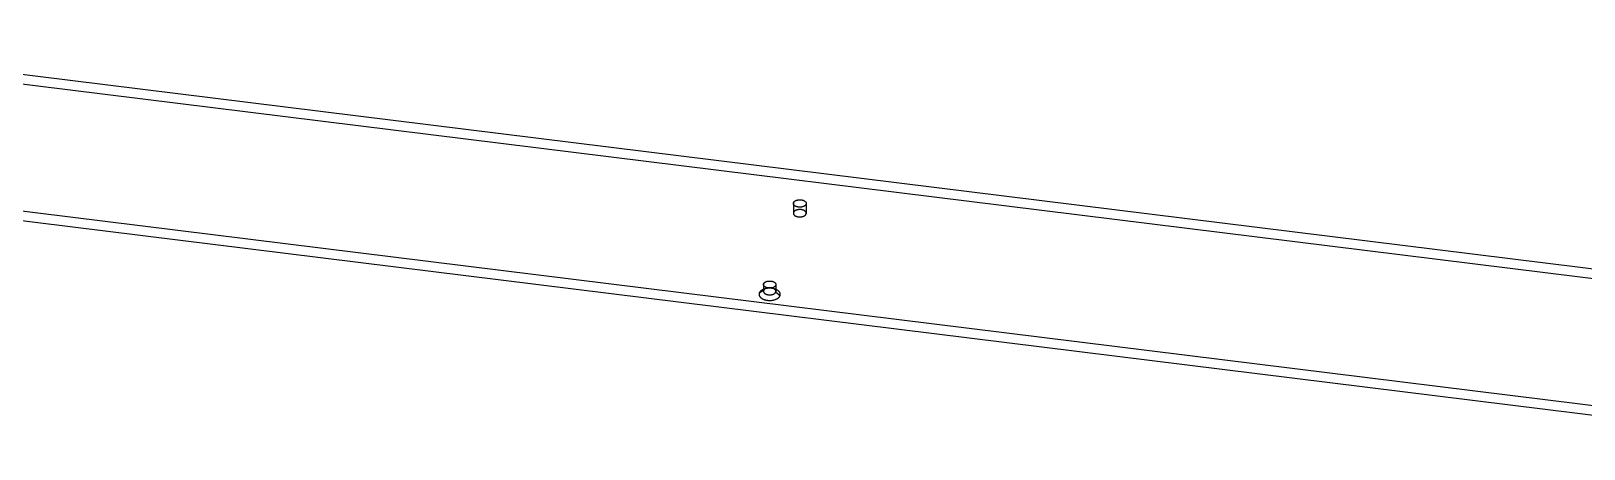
# Model space of a CAD drawing. Header units: inches. Extents: x 31 to 2213, y 31 to 1421.
# Drawn here: x 2029.95 to 2063.83, y 838.5 to 847.61 of the extents above; entities that cross this region are included whole.
import ezdxf

# ---------------------------------------------------------------- set-up
doc = ezdxf.new("R2010")
doc.units = ezdxf.units.IN
doc.header["$MEASUREMENT"] = 0

msp = doc.modelspace()

# ---------------------------------------------------------------- linework, layer by layer
at = {"layer": 'OUTLINE'}
for p, q in [((2022.193, 847.608), (2072.464, 841.381)), ((2022.193, 847.395), (2072.464, 841.168)), ((2019.679, 844.94), (2069.949, 838.713)), ((2019.679, 844.727), (2069.949, 838.5)), ((2046.582, 843.856), (2046.583, 843.86)), ((2046.582, 843.852), (2046.582, 843.856)), ((2046.582, 843.848), (2046.582, 843.852)), ((2046.582, 843.844), (2046.582, 843.848)), ((2046.583, 843.84), (2046.582, 843.844)), ((2046.583, 843.86), (2046.584, 843.864)), ((2046.584, 843.836), (2046.583, 843.84)), ((2046.584, 843.864), (2046.585, 843.868)), ((2046.585, 843.868), (2046.587, 843.872)), ((2046.585, 843.868), (2046.585, 843.655)), ((2046.587, 843.872), (2046.589, 843.875)), ((2046.589, 843.875), (2046.591, 843.879)), ((2046.591, 843.879), (2046.593, 843.883)), ((2046.593, 843.883), (2046.596, 843.886)), ((2046.596, 843.886), (2046.599, 843.89)), ((2046.599, 843.89), (2046.603, 843.893)), ((2046.603, 843.893), (2046.607, 843.897)), ((2046.607, 843.897), (2046.611, 843.9)), ((2046.611, 843.9), (2046.615, 843.903)), ((2046.615, 843.903), (2046.62, 843.906)), ((2046.62, 843.906), (2046.624, 843.909)), ((2046.624, 843.909), (2046.629, 843.911)), ((2046.629, 843.911), (2046.635, 843.914)), ((2046.635, 843.914), (2046.64, 843.916)), ((2046.64, 843.916), (2046.646, 843.919)), ((2046.646, 843.919), (2046.652, 843.921)), ((2046.652, 843.921), (2046.658, 843.923)), ((2046.658, 843.923), (2046.664, 843.924)), ((2046.664, 843.924), (2046.67, 843.926)), ((2046.67, 843.926), (2046.677, 843.927)), ((2046.677, 843.927), (2046.683, 843.928)), ((2046.683, 843.928), (2046.69, 843.929)), ((2046.69, 843.929), (2046.697, 843.93)), ((2046.697, 843.93), (2046.703, 843.931)), ((2046.703, 843.931), (2046.71, 843.931)), ((2046.71, 843.931), (2046.717, 843.931)), ((2046.717, 843.931), (2046.724, 843.931)), ((2046.724, 843.931), (2046.731, 843.931)), ((2046.731, 843.931), (2046.738, 843.931)), ((2046.738, 843.931), (2046.744, 843.93)), ((2046.744, 843.93), (2046.751, 843.93)), ((2046.751, 843.93), (2046.758, 843.929)), ((2046.758, 843.929), (2046.764, 843.928)), ((2046.764, 843.928), (2046.771, 843.926)), ((2046.771, 843.926), (2046.777, 843.925)), ((2046.777, 843.925), (2046.783, 843.923)), ((2046.783, 843.923), (2046.79, 843.921)), ((2046.79, 843.921), (2046.795, 843.919)), ((2046.795, 843.919), (2046.801, 843.917)), ((2046.801, 843.917), (2046.807, 843.915)), ((2046.807, 843.915), (2046.812, 843.912)), ((2046.812, 843.912), (2046.817, 843.91)), ((2046.817, 843.91), (2046.822, 843.907)), ((2046.822, 843.907), (2046.827, 843.904)), ((2046.827, 843.904), (2046.831, 843.901)), ((2046.831, 843.901), (2046.835, 843.898)), ((2046.835, 843.898), (2046.839, 843.895)), ((2046.839, 843.895), (2046.843, 843.891)), ((2046.843, 843.891), (2046.846, 843.888)), ((2046.846, 843.888), (2046.849, 843.884)), ((2046.849, 843.884), (2046.852, 843.881)), ((2046.852, 843.881), (2046.854, 843.877)), ((2046.854, 843.877), (2046.856, 843.873)), ((2046.856, 843.873), (2046.858, 843.869)), ((2046.858, 843.869), (2046.859, 843.865)), ((2046.859, 843.865), (2046.86, 843.861)), ((2046.86, 843.861), (2046.861, 843.857)), ((2046.861, 843.842), (2046.86, 843.838)), ((2046.861, 843.857), (2046.862, 843.853)), ((2046.862, 843.85), (2046.861, 843.846)), ((2046.861, 843.846), (2046.861, 843.842)), ((2046.862, 843.853), (2046.862, 843.85)), ((2046.583, 843.647), (2046.582, 843.643)), ((2046.582, 843.643), (2046.582, 843.639)), ((2046.582, 843.639), (2046.582, 843.635)), ((2046.582, 843.635), (2046.582, 843.631)), ((2046.582, 843.631), (2046.583, 843.627)), ((2046.584, 843.651), (2046.583, 843.647)), ((2046.583, 843.627), (2046.584, 843.623)), ((2046.586, 843.832), (2046.584, 843.836)), ((2046.585, 843.655), (2046.584, 843.651)), ((2046.584, 843.623), (2046.586, 843.619)), ((2046.587, 843.658), (2046.585, 843.655)), ((2046.587, 843.828), (2046.586, 843.832)), ((2046.586, 843.619), (2046.587, 843.615)), ((2046.589, 843.825), (2046.587, 843.828)), ((2046.589, 843.662), (2046.587, 843.658)), ((2046.587, 843.615), (2046.589, 843.612)), ((2046.592, 843.821), (2046.589, 843.825)), ((2046.591, 843.666), (2046.589, 843.662)), ((2046.589, 843.612), (2046.592, 843.608)), ((2046.593, 843.67), (2046.591, 843.666)), ((2046.594, 843.817), (2046.592, 843.821)), ((2046.592, 843.608), (2046.594, 843.604)), ((2046.596, 843.673), (2046.593, 843.67)), ((2046.597, 843.814), (2046.594, 843.817)), ((2046.594, 843.604), (2046.597, 843.601)), ((2046.599, 843.677), (2046.596, 843.673)), ((2046.601, 843.81), (2046.597, 843.814)), ((2046.597, 843.601), (2046.601, 843.597)), ((2046.603, 843.68), (2046.599, 843.677)), ((2046.604, 843.807), (2046.601, 843.81)), ((2046.601, 843.597), (2046.604, 843.594)), ((2046.607, 843.684), (2046.603, 843.68)), ((2046.608, 843.804), (2046.604, 843.807)), ((2046.604, 843.594), (2046.608, 843.591)), ((2046.611, 843.687), (2046.607, 843.684)), ((2046.612, 843.8), (2046.608, 843.804)), ((2046.608, 843.591), (2046.612, 843.587)), ((2046.615, 843.69), (2046.611, 843.687)), ((2046.617, 843.797), (2046.612, 843.8)), ((2046.612, 843.587), (2046.617, 843.584)), ((2046.62, 843.693), (2046.615, 843.69)), ((2046.621, 843.794), (2046.617, 843.797)), ((2046.617, 843.584), (2046.621, 843.581)), ((2046.624, 843.696), (2046.62, 843.693)), ((2046.626, 843.792), (2046.621, 843.794)), ((2046.621, 843.581), (2046.626, 843.579)), ((2046.629, 843.698), (2046.624, 843.696)), ((2046.631, 843.789), (2046.626, 843.792)), ((2046.626, 843.579), (2046.631, 843.576)), ((2046.635, 843.701), (2046.629, 843.698)), ((2046.637, 843.787), (2046.631, 843.789)), ((2046.631, 843.576), (2046.637, 843.573)), ((2046.64, 843.703), (2046.635, 843.701)), ((2046.642, 843.784), (2046.637, 843.787)), ((2046.637, 843.573), (2046.642, 843.571)), ((2046.646, 843.705), (2046.64, 843.703)), ((2046.648, 843.782), (2046.642, 843.784)), ((2046.642, 843.571), (2046.648, 843.569)), ((2046.652, 843.708), (2046.646, 843.705)), ((2046.654, 843.78), (2046.648, 843.782)), ((2046.648, 843.569), (2046.654, 843.567)), ((2046.658, 843.709), (2046.652, 843.708)), ((2046.66, 843.778), (2046.654, 843.78)), ((2046.654, 843.567), (2046.66, 843.565)), ((2046.664, 843.711), (2046.658, 843.709)), ((2046.666, 843.777), (2046.66, 843.778)), ((2046.66, 843.565), (2046.666, 843.563)), ((2046.67, 843.713), (2046.664, 843.711)), ((2046.673, 843.775), (2046.666, 843.777)), ((2046.666, 843.563), (2046.673, 843.562)), ((2046.677, 843.714), (2046.67, 843.713)), ((2046.679, 843.774), (2046.673, 843.775)), ((2046.673, 843.562), (2046.679, 843.561)), ((2046.683, 843.715), (2046.677, 843.714)), ((2046.686, 843.773), (2046.679, 843.774)), ((2046.679, 843.561), (2046.686, 843.56)), ((2046.69, 843.716), (2046.683, 843.715)), ((2046.692, 843.772), (2046.686, 843.773)), ((2046.686, 843.56), (2046.692, 843.559)), ((2046.697, 843.717), (2046.69, 843.716)), ((2046.699, 843.771), (2046.692, 843.772)), ((2046.692, 843.559), (2046.699, 843.558)), ((2046.703, 843.718), (2046.697, 843.717)), ((2046.706, 843.77), (2046.699, 843.771)), ((2046.699, 843.558), (2046.706, 843.557)), ((2046.71, 843.718), (2046.703, 843.718)), ((2046.713, 843.77), (2046.706, 843.77)), ((2046.706, 843.557), (2046.713, 843.557)), ((2046.717, 843.718), (2046.71, 843.718)), ((2046.72, 843.77), (2046.713, 843.77)), ((2046.713, 843.557), (2046.72, 843.557)), ((2046.724, 843.718), (2046.717, 843.718)), ((2046.727, 843.77), (2046.72, 843.77)), ((2046.72, 843.557), (2046.727, 843.557)), ((2046.731, 843.718), (2046.724, 843.718)), ((2046.733, 843.77), (2046.727, 843.77)), ((2046.727, 843.557), (2046.733, 843.557)), ((2046.738, 843.718), (2046.731, 843.718)), ((2046.74, 843.771), (2046.733, 843.77)), ((2046.733, 843.557), (2046.74, 843.558)), ((2046.744, 843.717), (2046.738, 843.718)), ((2046.747, 843.771), (2046.74, 843.771)), ((2046.74, 843.558), (2046.747, 843.558)), ((2046.751, 843.717), (2046.744, 843.717)), ((2046.754, 843.772), (2046.747, 843.771)), ((2046.747, 843.558), (2046.754, 843.559)), ((2046.758, 843.716), (2046.751, 843.717)), ((2046.76, 843.773), (2046.754, 843.772)), ((2046.754, 843.559), (2046.76, 843.56)), ((2046.764, 843.715), (2046.758, 843.716)), ((2046.767, 843.774), (2046.76, 843.773)), ((2046.76, 843.56), (2046.767, 843.561)), ((2046.771, 843.713), (2046.764, 843.715)), ((2046.773, 843.776), (2046.767, 843.774)), ((2046.767, 843.561), (2046.773, 843.563)), ((2046.777, 843.712), (2046.771, 843.713)), ((2046.78, 843.777), (2046.773, 843.776)), ((2046.773, 843.563), (2046.78, 843.564)), ((2046.783, 843.71), (2046.777, 843.712)), ((2046.786, 843.779), (2046.78, 843.777)), ((2046.78, 843.564), (2046.786, 843.566)), ((2046.79, 843.708), (2046.783, 843.71)), ((2046.792, 843.781), (2046.786, 843.779)), ((2046.786, 843.566), (2046.792, 843.568)), ((2046.795, 843.706), (2046.79, 843.708)), ((2046.798, 843.783), (2046.792, 843.781)), ((2046.792, 843.568), (2046.798, 843.57)), ((2046.801, 843.704), (2046.795, 843.706)), ((2046.803, 843.785), (2046.798, 843.783)), ((2046.798, 843.57), (2046.803, 843.572)), ((2046.807, 843.702), (2046.801, 843.704)), ((2046.809, 843.788), (2046.803, 843.785)), ((2046.803, 843.572), (2046.809, 843.574)), ((2046.812, 843.699), (2046.807, 843.702)), ((2046.814, 843.79), (2046.809, 843.788)), ((2046.809, 843.574), (2046.814, 843.577)), ((2046.817, 843.697), (2046.812, 843.699)), ((2046.819, 843.793), (2046.814, 843.79)), ((2046.814, 843.577), (2046.819, 843.58)), ((2046.822, 843.694), (2046.817, 843.697)), ((2046.824, 843.796), (2046.819, 843.793)), ((2046.819, 843.58), (2046.824, 843.583)), ((2046.827, 843.691), (2046.822, 843.694)), ((2046.829, 843.799), (2046.824, 843.796)), ((2046.824, 843.583), (2046.829, 843.585)), ((2046.831, 843.688), (2046.827, 843.691)), ((2046.833, 843.802), (2046.829, 843.799)), ((2046.829, 843.585), (2046.833, 843.589)), ((2046.835, 843.685), (2046.831, 843.688)), ((2046.837, 843.805), (2046.833, 843.802)), ((2046.833, 843.589), (2046.837, 843.592)), ((2046.839, 843.681), (2046.835, 843.685)), ((2046.841, 843.808), (2046.837, 843.805)), ((2046.837, 843.592), (2046.841, 843.595)), ((2046.843, 843.678), (2046.839, 843.681)), ((2046.844, 843.812), (2046.841, 843.808)), ((2046.841, 843.595), (2046.844, 843.598)), ((2046.846, 843.675), (2046.843, 843.678)), ((2046.847, 843.815), (2046.844, 843.812)), ((2046.844, 843.598), (2046.847, 843.602)), ((2046.849, 843.671), (2046.846, 843.675)), ((2046.85, 843.819), (2046.847, 843.815)), ((2046.847, 843.602), (2046.85, 843.606)), ((2046.852, 843.667), (2046.849, 843.671)), ((2046.853, 843.822), (2046.85, 843.819)), ((2046.85, 843.606), (2046.853, 843.609)), ((2046.854, 843.664), (2046.852, 843.667)), ((2046.855, 843.826), (2046.853, 843.822)), ((2046.853, 843.609), (2046.855, 843.613)), ((2046.856, 843.66), (2046.854, 843.664)), ((2046.857, 843.83), (2046.855, 843.826)), ((2046.855, 843.613), (2046.857, 843.617)), ((2046.858, 843.656), (2046.856, 843.66)), ((2046.859, 843.834), (2046.857, 843.83)), ((2046.857, 843.617), (2046.859, 843.621)), ((2046.859, 843.652), (2046.858, 843.656)), ((2046.86, 843.838), (2046.859, 843.834)), ((2046.859, 843.834), (2046.859, 843.621)), ((2046.86, 843.648), (2046.859, 843.652)), ((2046.859, 843.621), (2046.86, 843.625)), ((2046.861, 843.644), (2046.86, 843.648)), ((2046.86, 843.625), (2046.861, 843.629)), ((2046.862, 843.64), (2046.861, 843.644)), ((2046.861, 843.632), (2046.862, 843.636)), ((2046.861, 843.629), (2046.861, 843.632)), ((2046.862, 843.636), (2046.862, 843.64)), ((2045.981, 842.144), (2045.986, 842.146)), ((2045.986, 842.146), (2045.992, 842.148)), ((2045.992, 842.148), (2045.997, 842.15)), ((2045.997, 842.15), (2046.003, 842.152)), ((2046.003, 842.152), (2046.009, 842.154)), ((2046.009, 842.154), (2046.015, 842.155)), ((2046.015, 842.155), (2046.021, 842.156)), ((2046.021, 842.156), (2046.028, 842.157)), ((2046.028, 842.157), (2046.034, 842.158)), ((2046.034, 842.158), (2046.04, 842.159)), ((2046.04, 842.159), (2046.047, 842.16)), ((2046.047, 842.16), (2046.054, 842.16)), ((2046.054, 842.16), (2046.06, 842.16)), ((2046.06, 842.16), (2046.067, 842.16)), ((2046.067, 842.16), (2046.073, 842.16)), ((2046.073, 842.16), (2046.08, 842.16)), ((2046.08, 842.16), (2046.087, 842.159)), ((2046.087, 842.159), (2046.093, 842.159)), ((2046.093, 842.159), (2046.099, 842.158)), ((2046.099, 842.158), (2046.106, 842.157)), ((2046.106, 842.157), (2046.112, 842.156)), ((2046.112, 842.156), (2046.118, 842.154)), ((2046.118, 842.154), (2046.124, 842.153)), ((2046.124, 842.153), (2046.13, 842.151)), ((2046.13, 842.151), (2046.136, 842.149)), ((2046.136, 842.149), (2046.141, 842.147)), ((2046.141, 842.147), (2046.147, 842.144)), ((2046.147, 842.144), (2046.152, 842.142)), ((2045.835, 841.885), (2045.834, 841.878)), ((2045.834, 841.878), (2045.834, 841.872)), ((2045.834, 841.872), (2045.834, 841.865)), ((2045.834, 841.865), (2045.834, 841.859)), ((2045.834, 841.859), (2045.836, 841.852)), ((2045.837, 841.891), (2045.835, 841.885)), ((2045.836, 841.852), (2045.837, 841.846)), ((2045.839, 841.898), (2045.837, 841.891)), ((2045.837, 841.846), (2045.84, 841.839)), ((2045.933, 841.952), (2045.839, 841.898)), ((2045.841, 841.904), (2045.839, 841.898)), ((2045.84, 841.839), (2045.843, 841.833)), ((2045.845, 841.91), (2045.841, 841.904)), ((2045.843, 841.833), (2045.846, 841.827)), ((2045.848, 841.916), (2045.845, 841.91)), ((2045.846, 841.827), (2045.85, 841.82)), ((2045.853, 841.923), (2045.848, 841.916)), ((2045.85, 841.82), (2045.854, 841.814)), ((2045.857, 841.928), (2045.853, 841.923)), ((2045.854, 841.814), (2045.859, 841.809)), ((2045.863, 841.934), (2045.857, 841.928)), ((2045.859, 841.809), (2045.865, 841.803)), ((2045.868, 841.94), (2045.863, 841.934)), ((2045.875, 841.945), (2045.868, 841.94)), ((2045.881, 841.951), (2045.875, 841.945)), ((2045.888, 841.956), (2045.881, 841.951)), ((2045.896, 841.961), (2045.888, 841.956)), ((2045.904, 841.965), (2045.896, 841.961)), ((2045.912, 841.97), (2045.904, 841.965)), ((2045.921, 841.974), (2045.912, 841.97)), ((2045.93, 841.978), (2045.921, 841.974)), ((2045.93, 842.088), (2045.931, 842.092)), ((2045.93, 842.084), (2045.93, 842.088)), ((2045.93, 842.08), (2045.93, 842.084)), ((2045.931, 842.076), (2045.93, 842.08)), ((2045.939, 841.982), (2045.93, 841.978)), ((2045.931, 841.944), (2045.93, 841.941)), ((2045.93, 841.941), (2045.93, 841.937)), ((2045.93, 841.937), (2045.93, 841.933)), ((2045.93, 841.933), (2045.931, 841.929)), ((2045.931, 842.092), (2045.932, 842.095)), ((2045.931, 842.072), (2045.931, 842.076)), ((2045.932, 842.069), (2045.931, 842.072)), ((2045.932, 841.948), (2045.931, 841.944)), ((2045.931, 841.929), (2045.931, 841.925)), ((2045.931, 841.925), (2045.932, 841.922)), ((2045.932, 842.095), (2045.933, 842.099)), ((2045.934, 842.065), (2045.932, 842.069)), ((2045.933, 841.952), (2045.932, 841.948)), ((2045.932, 841.922), (2045.934, 841.918)), ((2045.933, 842.099), (2045.935, 842.103)), ((2045.933, 842.099), (2045.933, 841.952)), ((2045.935, 841.956), (2045.933, 841.952)), ((2045.935, 842.061), (2045.934, 842.065)), ((2045.934, 841.918), (2045.935, 841.914)), ((2045.935, 842.103), (2045.936, 842.106)), ((2045.937, 842.058), (2045.935, 842.061)), ((2045.936, 841.959), (2045.935, 841.956)), ((2045.935, 841.914), (2045.937, 841.911)), ((2045.936, 842.106), (2045.939, 842.11)), ((2045.939, 841.963), (2045.936, 841.959)), ((2045.94, 842.054), (2045.937, 842.058)), ((2045.937, 841.911), (2045.94, 841.907)), ((2045.939, 842.11), (2045.941, 842.114)), ((2045.949, 841.985), (2045.939, 841.982)), ((2045.941, 841.967), (2045.939, 841.963)), ((2045.942, 842.051), (2045.94, 842.054)), ((2045.94, 841.907), (2045.942, 841.903)), ((2045.941, 842.114), (2045.944, 842.117)), ((2045.944, 841.97), (2045.941, 841.967)), ((2045.945, 842.047), (2045.942, 842.051)), ((2045.942, 841.903), (2045.945, 841.9)), ((2045.944, 842.117), (2045.947, 842.12)), ((2045.947, 841.973), (2045.944, 841.97)), ((2045.948, 842.044), (2045.945, 842.047)), ((2045.945, 841.9), (2045.948, 841.897)), ((2045.947, 842.12), (2045.95, 842.124)), ((2045.95, 841.977), (2045.947, 841.973)), ((2045.952, 842.041), (2045.948, 842.044)), ((2045.948, 841.897), (2045.952, 841.893)), ((2045.959, 841.988), (2045.949, 841.985)), ((2045.95, 842.124), (2045.954, 842.127)), ((2045.954, 841.98), (2045.95, 841.977)), ((2045.955, 842.037), (2045.952, 842.041)), ((2045.952, 841.893), (2045.955, 841.89)), ((2045.954, 842.127), (2045.958, 842.13)), ((2045.958, 841.983), (2045.954, 841.98)), ((2045.959, 842.034), (2045.955, 842.037)), ((2045.955, 841.89), (2045.959, 841.887)), ((2045.958, 842.13), (2045.962, 842.133)), ((2045.962, 841.986), (2045.958, 841.983)), ((2045.964, 842.031), (2045.959, 842.034)), ((2045.969, 841.991), (2045.959, 841.988)), ((2045.959, 841.887), (2045.964, 841.884)), ((2045.962, 842.133), (2045.966, 842.136)), ((2045.966, 841.989), (2045.962, 841.986)), ((2045.968, 842.029), (2045.964, 842.031)), ((2045.964, 841.884), (2045.968, 841.882)), ((2045.966, 842.136), (2045.971, 842.139)), ((2045.971, 841.991), (2045.966, 841.989)), ((2045.973, 842.026), (2045.968, 842.029)), ((2045.968, 841.882), (2045.973, 841.879)), ((2045.98, 841.994), (2045.969, 841.991)), ((2045.971, 842.139), (2045.976, 842.141)), ((2045.976, 841.994), (2045.971, 841.991)), ((2045.978, 842.023), (2045.973, 842.026)), ((2045.973, 841.879), (2045.978, 841.876)), ((2045.976, 842.141), (2045.981, 842.144)), ((2045.981, 841.997), (2045.976, 841.994)), ((2045.983, 842.021), (2045.978, 842.023)), ((2045.978, 841.876), (2045.983, 841.874)), ((2045.99, 841.996), (2045.98, 841.994)), ((2045.986, 841.999), (2045.981, 841.997)), ((2045.988, 842.019), (2045.983, 842.021)), ((2045.983, 841.874), (2045.988, 841.872)), ((2045.992, 842.001), (2045.986, 841.999)), ((2045.994, 842.017), (2045.988, 842.019)), ((2045.988, 841.872), (2045.994, 841.87)), ((2046.001, 841.998), (2045.99, 841.996)), ((2045.997, 842.003), (2045.992, 842.001)), ((2045.999, 842.015), (2045.994, 842.017)), ((2045.994, 841.87), (2045.999, 841.868)), ((2046.003, 842.005), (2045.997, 842.003)), ((2046.005, 842.013), (2045.999, 842.015)), ((2045.999, 841.868), (2046.005, 841.866)), ((2046.012, 842), (2046.001, 841.998)), ((2046.009, 842.006), (2046.003, 842.005)), ((2046.011, 842.011), (2046.005, 842.013)), ((2046.005, 841.866), (2046.011, 841.864)), ((2046.015, 842.008), (2046.009, 842.006)), ((2046.017, 842.01), (2046.011, 842.011)), ((2046.011, 841.864), (2046.017, 841.863)), ((2046.023, 842.001), (2046.012, 842)), ((2046.021, 842.009), (2046.015, 842.008)), ((2046.024, 842.009), (2046.017, 842.01)), ((2046.017, 841.863), (2046.024, 841.862)), ((2046.028, 842.01), (2046.021, 842.009)), ((2046.034, 842.002), (2046.023, 842.001)), ((2046.03, 842.008), (2046.024, 842.009)), ((2046.024, 841.862), (2046.03, 841.861)), ((2046.034, 842.011), (2046.028, 842.01)), ((2046.037, 842.007), (2046.03, 842.008)), ((2046.03, 841.861), (2046.037, 841.86)), ((2046.04, 842.012), (2046.034, 842.011)), ((2046.046, 842.003), (2046.034, 842.002)), ((2046.043, 842.006), (2046.037, 842.007)), ((2046.037, 841.86), (2046.043, 841.859)), ((2046.047, 842.013), (2046.04, 842.012)), ((2046.05, 842.005), (2046.043, 842.006)), ((2046.043, 841.859), (2046.05, 841.858)), ((2046.057, 842.003), (2046.046, 842.003)), ((2046.054, 842.013), (2046.047, 842.013)), ((2046.056, 842.005), (2046.05, 842.005)), ((2046.05, 841.858), (2046.056, 841.858)), ((2046.06, 842.013), (2046.054, 842.013)), ((2046.063, 842.005), (2046.056, 842.005)), ((2046.056, 841.858), (2046.063, 841.858)), ((2046.068, 842.003), (2046.057, 842.003)), ((2046.067, 842.013), (2046.06, 842.013)), ((2046.069, 842.005), (2046.063, 842.005)), ((2046.063, 841.858), (2046.069, 841.858)), ((2046.073, 842.013), (2046.067, 842.013)), ((2046.08, 842.003), (2046.068, 842.003)), ((2046.076, 842.005), (2046.069, 842.005)), ((2046.069, 841.858), (2046.076, 841.858)), ((2046.08, 842.013), (2046.073, 842.013)), ((2046.083, 842.006), (2046.076, 842.005)), ((2046.076, 841.858), (2046.083, 841.859)), ((2046.087, 842.012), (2046.08, 842.013)), ((2046.091, 842.002), (2046.08, 842.003)), ((2046.089, 842.006), (2046.083, 842.006)), ((2046.083, 841.859), (2046.089, 841.859)), ((2046.093, 842.012), (2046.087, 842.012)), ((2046.096, 842.007), (2046.089, 842.006)), ((2046.089, 841.859), (2046.096, 841.86)), ((2046.102, 842.001), (2046.091, 842.002)), ((2046.099, 842.011), (2046.093, 842.012)), ((2046.102, 842.008), (2046.096, 842.007)), ((2046.096, 841.86), (2046.102, 841.861)), ((2046.106, 842.01), (2046.099, 842.011)), ((2046.108, 842.009), (2046.102, 842.008)), ((2046.113, 842), (2046.102, 842.001)), ((2046.102, 841.861), (2046.108, 841.862)), ((2046.112, 842.008), (2046.106, 842.01)), ((2046.114, 842.01), (2046.108, 842.009)), ((2046.108, 841.862), (2046.114, 841.863)), ((2046.118, 842.007), (2046.112, 842.008)), ((2046.124, 841.999), (2046.113, 842)), ((2046.12, 842.012), (2046.114, 842.01)), ((2046.114, 841.863), (2046.12, 841.865)), ((2046.124, 842.005), (2046.118, 842.007)), ((2046.126, 842.014), (2046.12, 842.012)), ((2046.12, 841.865), (2046.126, 841.867)), ((2046.13, 842.004), (2046.124, 842.005)), ((2046.135, 841.997), (2046.124, 841.999)), ((2046.132, 842.015), (2046.126, 842.014)), ((2046.126, 841.867), (2046.132, 841.868)), ((2046.136, 842.002), (2046.13, 842.004)), ((2046.138, 842.017), (2046.132, 842.015)), ((2046.132, 841.868), (2046.138, 841.87)), ((2046.146, 841.995), (2046.135, 841.997)), ((2046.141, 842), (2046.136, 842.002)), ((2046.143, 842.02), (2046.138, 842.017)), ((2046.138, 841.87), (2046.143, 841.873)), ((2046.147, 841.997), (2046.141, 842)), ((2046.149, 842.022), (2046.143, 842.02)), ((2046.143, 841.873), (2046.149, 841.875)), ((2046.156, 841.992), (2046.146, 841.995)), ((2046.152, 841.995), (2046.147, 841.997)), ((2046.154, 842.024), (2046.149, 842.022)), ((2046.149, 841.875), (2046.154, 841.877)), ((2046.152, 842.142), (2046.157, 842.14)), ((2046.157, 841.992), (2046.152, 841.995)), ((2046.159, 842.027), (2046.154, 842.024)), ((2046.154, 841.877), (2046.159, 841.88)), ((2046.167, 841.989), (2046.156, 841.992)), ((2046.157, 842.14), (2046.161, 842.137)), ((2046.161, 841.99), (2046.157, 841.992)), ((2046.163, 842.03), (2046.159, 842.027)), ((2046.159, 841.88), (2046.163, 841.883)), ((2046.161, 842.137), (2046.166, 842.134)), ((2046.166, 841.987), (2046.161, 841.99)), ((2046.168, 842.033), (2046.163, 842.03)), ((2046.163, 841.883), (2046.168, 841.885)), ((2046.166, 842.134), (2046.17, 842.131)), ((2046.17, 841.984), (2046.166, 841.987)), ((2046.177, 841.986), (2046.167, 841.989)), ((2046.172, 842.035), (2046.168, 842.033)), ((2046.168, 841.885), (2046.172, 841.888)), ((2046.17, 842.131), (2046.174, 842.128)), ((2046.174, 841.981), (2046.17, 841.984)), ((2046.176, 842.039), (2046.172, 842.035)), ((2046.172, 841.888), (2046.176, 841.892)), ((2046.174, 842.128), (2046.178, 842.125)), ((2046.178, 841.978), (2046.174, 841.981)), ((2046.179, 842.042), (2046.176, 842.039)), ((2046.176, 841.892), (2046.179, 841.895)), ((2046.187, 841.983), (2046.177, 841.986)), ((2046.178, 842.125), (2046.181, 842.122)), ((2046.181, 841.975), (2046.178, 841.978)), ((2046.183, 842.045), (2046.179, 842.042)), ((2046.179, 841.895), (2046.183, 841.898)), ((2046.181, 842.122), (2046.184, 842.118)), ((2046.184, 841.971), (2046.181, 841.975)), ((2046.186, 842.048), (2046.183, 842.045)), ((2046.183, 841.898), (2046.186, 841.901)), ((2046.184, 842.118), (2046.187, 842.115)), ((2046.187, 841.968), (2046.184, 841.971)), ((2046.188, 842.052), (2046.186, 842.048)), ((2046.186, 841.901), (2046.188, 841.905)), ((2046.187, 842.115), (2046.19, 842.111)), ((2046.196, 841.979), (2046.187, 841.983)), ((2046.19, 841.964), (2046.187, 841.968)), ((2046.191, 842.055), (2046.188, 842.052)), ((2046.188, 841.905), (2046.191, 841.908)), ((2046.19, 842.111), (2046.192, 842.108)), ((2046.192, 841.961), (2046.19, 841.964)), ((2046.193, 842.059), (2046.191, 842.055)), ((2046.191, 841.908), (2046.193, 841.912)), ((2046.192, 842.108), (2046.194, 842.104)), ((2046.194, 841.957), (2046.192, 841.961)), ((2046.195, 842.063), (2046.193, 842.059)), ((2046.193, 841.912), (2046.195, 841.916)), ((2046.194, 842.104), (2046.196, 842.1)), ((2046.196, 841.953), (2046.194, 841.957)), ((2046.196, 842.066), (2046.195, 842.063)), ((2046.195, 841.916), (2046.196, 841.919)), ((2046.196, 842.1), (2046.197, 842.097)), ((2046.198, 842.07), (2046.196, 842.066)), ((2046.196, 842.066), (2046.196, 841.919)), ((2046.205, 841.976), (2046.196, 841.979)), ((2046.197, 841.95), (2046.196, 841.953)), ((2046.196, 841.919), (2046.198, 841.923)), ((2046.196, 841.919), (2046.291, 841.842)), ((2046.197, 842.097), (2046.198, 842.093)), ((2046.198, 841.946), (2046.197, 841.95)), ((2046.198, 842.093), (2046.199, 842.089)), ((2046.199, 842.074), (2046.198, 842.07)), ((2046.199, 841.942), (2046.198, 841.946)), ((2046.198, 841.923), (2046.199, 841.927)), ((2046.199, 842.089), (2046.199, 842.085)), ((2046.199, 842.085), (2046.199, 842.082)), ((2046.199, 842.082), (2046.199, 842.078)), ((2046.199, 842.078), (2046.199, 842.074)), ((2046.199, 841.938), (2046.199, 841.942)), ((2046.199, 841.935), (2046.199, 841.938)), ((2046.199, 841.931), (2046.199, 841.935)), ((2046.199, 841.927), (2046.199, 841.931)), ((2046.214, 841.971), (2046.205, 841.976)), ((2046.222, 841.967), (2046.214, 841.971)), ((2046.231, 841.963), (2046.222, 841.967)), ((2046.238, 841.958), (2046.231, 841.963)), ((2046.246, 841.953), (2046.238, 841.958)), ((2046.252, 841.947), (2046.246, 841.953)), ((2046.259, 841.942), (2046.252, 841.947)), ((2046.265, 841.936), (2046.259, 841.942)), ((2046.27, 841.931), (2046.265, 841.936)), ((2046.267, 841.805), (2046.272, 841.811)), ((2046.275, 841.925), (2046.27, 841.931)), ((2046.272, 841.811), (2046.277, 841.817)), ((2046.28, 841.919), (2046.275, 841.925)), ((2046.277, 841.817), (2046.281, 841.823)), ((2046.283, 841.913), (2046.28, 841.919)), ((2046.281, 841.823), (2046.285, 841.829)), ((2046.287, 841.906), (2046.283, 841.913)), ((2046.285, 841.829), (2046.288, 841.835)), ((2046.29, 841.9), (2046.287, 841.906)), ((2046.288, 841.835), (2046.291, 841.842)), ((2046.292, 841.894), (2046.29, 841.9)), ((2046.291, 841.842), (2046.293, 841.848)), ((2046.294, 841.887), (2046.292, 841.894)), ((2046.293, 841.848), (2046.294, 841.855)), ((2046.295, 841.881), (2046.294, 841.887)), ((2046.294, 841.855), (2046.295, 841.861)), ((2046.296, 841.874), (2046.295, 841.881)), ((2046.295, 841.861), (2046.296, 841.868)), ((2046.296, 841.868), (2046.296, 841.874)), ((2045.865, 841.803), (2045.871, 841.797)), ((2045.871, 841.797), (2045.877, 841.792)), ((2045.877, 841.792), (2045.884, 841.787)), ((2045.884, 841.787), (2045.891, 841.782)), ((2045.891, 841.782), (2045.899, 841.777)), ((2045.899, 841.777), (2045.907, 841.772)), ((2045.907, 841.772), (2045.916, 841.768)), ((2045.916, 841.768), (2045.924, 841.764)), ((2045.924, 841.764), (2045.934, 841.76)), ((2045.934, 841.76), (2045.943, 841.756)), ((2045.943, 841.756), (2045.953, 841.753)), ((2045.953, 841.753), (2045.963, 841.75)), ((2045.963, 841.75), (2045.973, 841.747)), ((2045.973, 841.747), (2045.984, 841.745)), ((2045.984, 841.745), (2045.994, 841.743)), ((2045.994, 841.743), (2046.005, 841.741)), ((2046.005, 841.741), (2046.016, 841.739)), ((2046.016, 841.739), (2046.027, 841.738)), ((2046.027, 841.738), (2046.039, 841.737)), ((2046.039, 841.737), (2046.05, 841.736)), ((2046.05, 841.736), (2046.061, 841.736)), ((2046.061, 841.736), (2046.073, 841.736)), ((2046.073, 841.736), (2046.084, 841.737)), ((2046.084, 841.737), (2046.095, 841.737)), ((2046.095, 841.737), (2046.106, 841.738)), ((2046.106, 841.738), (2046.118, 841.74)), ((2046.118, 841.74), (2046.129, 841.741)), ((2046.129, 841.741), (2046.139, 841.743)), ((2046.139, 841.743), (2046.15, 841.746)), ((2046.15, 841.746), (2046.16, 841.748)), ((2046.16, 841.748), (2046.171, 841.751)), ((2046.171, 841.751), (2046.181, 841.754)), ((2046.181, 841.754), (2046.19, 841.758)), ((2046.19, 841.758), (2046.2, 841.761)), ((2046.2, 841.761), (2046.209, 841.765)), ((2046.209, 841.765), (2046.217, 841.769)), ((2046.217, 841.769), (2046.226, 841.774)), ((2046.226, 841.774), (2046.234, 841.779)), ((2046.234, 841.779), (2046.241, 841.783)), ((2046.241, 841.783), (2046.248, 841.789)), ((2046.248, 841.789), (2046.255, 841.794)), ((2046.255, 841.794), (2046.261, 841.799)), ((2046.261, 841.799), (2046.267, 841.805))]:
    msp.add_line(p, q, dxfattribs=at)

doc.saveas('drawing.dxf')
